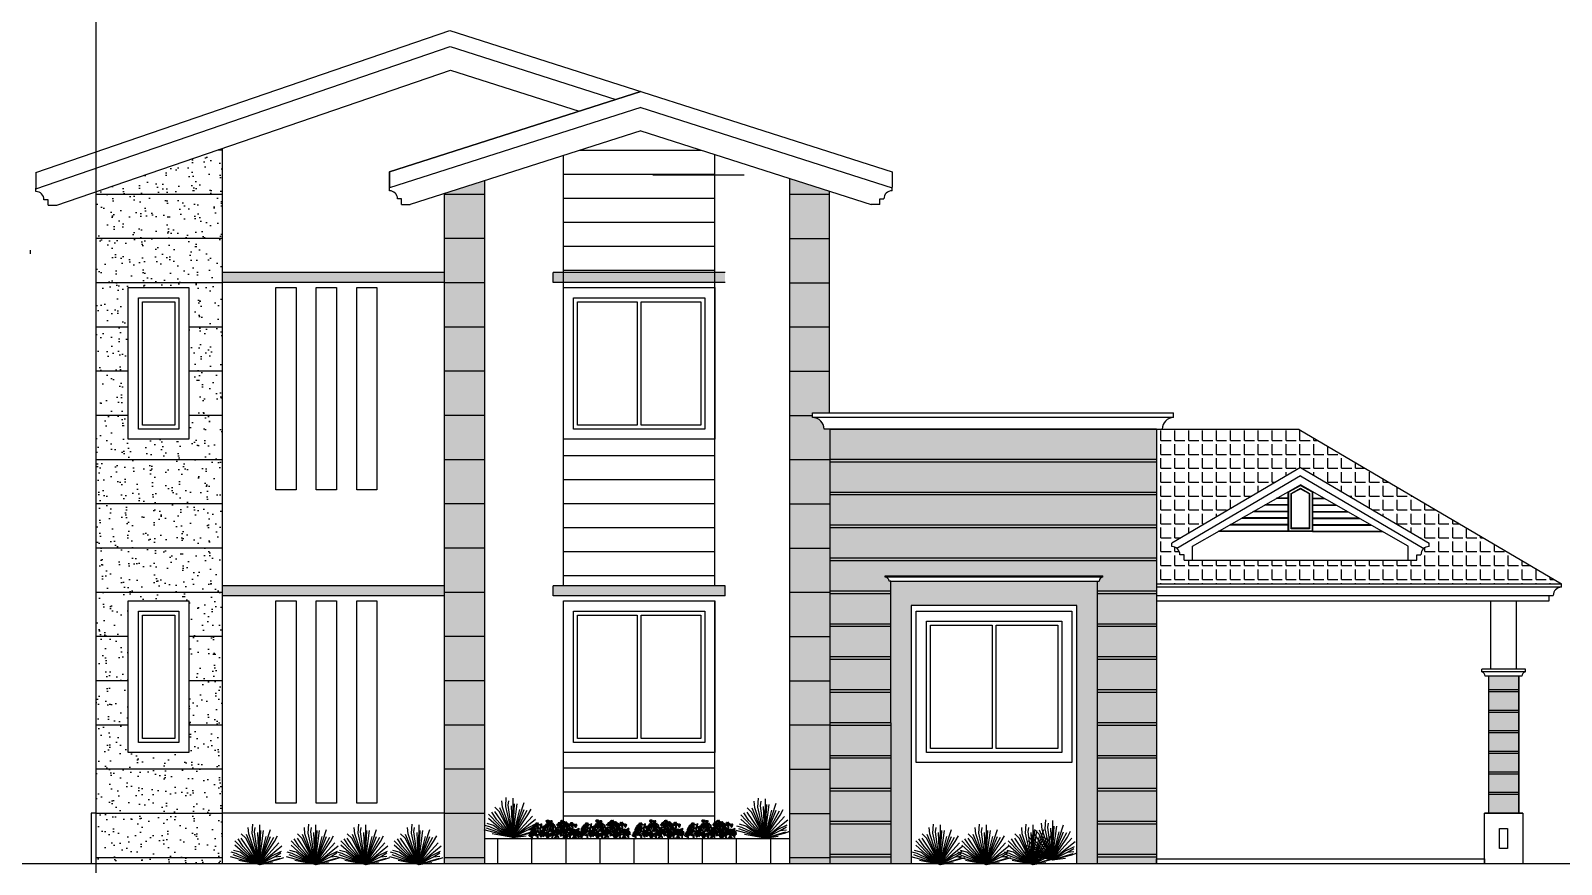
# Model space of a CAD drawing. Header units: inches. Extents: x 335 to 626, y -51 to 17.
# Drawn here: x 335.11 to 350.26, y -51.48 to -43.23 of the extents above; entities that cross this region are included whole.
import ezdxf

# ---------------------------------------------------------------- set-up
doc = ezdxf.new("R2010")
doc.units = ezdxf.units.IN
doc.header["$MEASUREMENT"] = 0
for name, color, linetype in [('0310012', 103, 'Continuous'), ('0310A012', 212, 'Continuous'), ('ARBUSTO', 60, 'Continuous'), ('TUMBADO', 144, 'Continuous'), ('VEGETACION', 96, 'Continuous')]:
    doc.layers.add(name, color=color, linetype=linetype)
doc.styles.add('ROMANS', font='romans', dxfattribs={"height": 0.3})
pattern_1 = [(180, (26.19682, -56.22178), (-4e-17, -0.2375), [])]
pattern_2 = [(180, (26.1968, -56.2218), (-8e-17, -0.4375), [])]

# ---------------------------------------------------------------- blocks, each defined once
blk = doc.blocks.new('HOJ-VER')
at = {"layer": '0310012'}
for centre, radius, start, end in [((0.046, -0.01), 0.0469, 46.6569, 167.2364), ((0.018, 0.034), 0.0384, 241.2418, 316.8513), ((0.075, -0.01), 0.0336, 85.6557, 149.2555)]:
    blk.add_arc(centre, radius, start, end, dxfattribs=at)
blk = doc.blocks.new('HOJ-VER2')
at = {"layer": '0310012'}
for rotation in [135, 270]:
    blk.add_blockref('HOJ-VER', (0, 0), dxfattribs=dict(at, rotation=rotation))
blk.add_blockref('HOJ-VER', (0, 0), dxfattribs=at)
blk = doc.blocks.new('FLOR-VER')
at = {"layer": '0310A012'}
for centre, start, end in [((-0.031, 0.017), 193.1698, 85.715), ((-0.034, 0.004), 258.3735, 138.0194), ((-0.024, -0.005), 308.2935, 198.8577), ((-0.019, 0.022), 142.1892, 15.2717), ((-0.012, -0.003), 16.8873, 256.5541), ((-0.008, 0.012), 79.6303, 312.3855), ((0.007, 0.019), 193.1698, 85.715), ((0.003, 0.007), 258.3735, 138.0194), ((0.014, -0.003), 308.2935, 198.8577), ((0.019, 0.025), 142.1892, 15.2717), ((0.026, 0), 16.8873, 256.5541), ((0.03, 0.015), 79.6303, 312.3855), ((-0.007, -0.016), 193.1698, 85.715), ((-0.011, -0.029), 258.3735, 138.0194), ((0, -0.038), 308.2935, 198.8577), ((0.005, -0.011), 142.1892, 15.2717), ((0.012, -0.036), 16.8873, 256.5541), ((0.016, -0.021), 79.6303, 312.3855)]:
    blk.add_arc(centre, 0.0142, start, end, dxfattribs=at)
blk = doc.blocks.new('0310012')
at = {"layer": '0310012'}
for p, rotation in [((-0.603, -0.07), 291.6942577268304), ((-0.531, -0.094), 291.6942577268304), ((-0.45, -0.053), 291.6942577268304), ((-0.357, 0.057), 291.6942577268304), ((-0.355, -0.073), 92.95550966963485), ((-0.247, -0.017), 291.6942577268304), ((-0.121, -0.022), 291.6942577268304), ((-0.153, 0.114), 92.95550966963485), ((-0.064, 0.002), 291.6942577268304), ((0.035, 0.004), 92.95550966963485), ((0.173, 0.029), 291.6942577268304), ((0.33, 0.029), 291.6942577268304), ((0.33, -0.068), 291.6942577268304), ((0.417, 0.014), 322.2294015134808), ((0.629, -0.045), 291.6942577268304), ((-0.145, -0.157), 92.95550966963485), ((0.063, -0.174), 291.6942577268304), ((0.523, -0.183), 291.6942577268304)]:
    blk.add_blockref('HOJ-VER2', p, dxfattribs=dict(at, rotation=rotation))
for p in [(-0.531, 0.012), (-0.467, 0.08), (-0.204, 0.06), (-0.066, 0.075), (0.118, 0.093), (0.199, 0.16), (0.222, -0.051), (0.235, 0.067), (0.284, 0.122), (0.447, 0.109), (0.566, -0.024), (-0.618, -0.2), (-0.467, -0.174), (-0.321, -0.132), (-0.221, -0.168), (-0.077, -0.179), (0, -0.118), (0.067, -0.071), (0.14, -0.109), (0.239, -0.157), (0.387, -0.162), (0.475, -0.086), (0.611, -0.151)]:
    blk.add_blockref('HOJ-VER2', p, dxfattribs=at)
at = {"layer": '0310A012'}
for p in [(-0.567, -0.017), (-0.532, 0.053), (-0.468, 0.121), (-0.279, 0.036), (-0.205, 0.102), (-0.196, 0.201), (-0.105, 0.188), (-0.068, 0.117), (0.066, -0.029), (0.122, 0.138), (0.197, 0.202), (0.282, 0.164), (0.358, 0.105), (0.446, 0.151), (0.547, 0.108), (-0.619, -0.159), (-0.361, -0.168), (-0.322, -0.091), (-0.222, -0.127), (-0.002, -0.076), (0.138, -0.067), (0.281, -0.061), (0.315, -0.185), (0.406, -0.108), (0.473, -0.044), (0.542, -0.094), (0.61, -0.109)]:
    blk.add_blockref('FLOR-VER', p, dxfattribs=at)
at = {"layer": '0310012', "style": 'ROMANS', "flags": 1}
for p in [(0.073, 0.342), (0.073, 0.322), (0.073, 0.302), (0.073, 0.282)]:
    blk.add_attdef('DATOS', p, '', height=0.01, dxfattribs=at)
blk = doc.blocks.new('A$C4EF749DA')
at = {"layer": '0310A012'}
blk.add_blockref('0310012', (0.689, 0.278), dxfattribs=at)
blk = doc.blocks.new('A$C2EAB5E65')
at = {"layer": 'VEGETACION', "linetype": 'Continuous', "xscale": 2.5, "yscale": 2.5, "zscale": 2.5, "rotation": 19.72265146787723}
blk.add_blockref('A$C4EF749DA', (0.1, -0.08), dxfattribs=at)
blk = doc.blocks.new('Plantita')
for p, q in [((0.116, 0.5057), (0.095, 0.5267)), ((0.179, 0.3827), (0.095, 0.5057)), ((0.179, 0.3827), (0.116, 0.5057)), ((0.179, 0.3827), (0.119, 0.5237)), ((0.131, 0.5267), (0.128, 0.5567)), ((0.179, 0.3827), (0.131, 0.5267)), ((0.146, 0.5297), (0.149, 0.5717)), ((0.179, 0.3827), (0.146, 0.5297)), ((0.158, 0.5357), (0.161, 0.5567)), ((0.179, 0.3827), (0.158, 0.5357)), ((0.179, 0.3827), (0.173, 0.5327)), ((0.179, 0.3827), (0.182, 0.5687)), ((0.179, 0.3827), (0.233, 0.5477)), ((0.179, 0.3827), (0.188, 0.5417)), ((0.179, 0.3827), (0.2, 0.5417)), ((0.179, 0.3827), (0.212, 0.5147)), ((0.179, 0.3827), (0.233, 0.5147)), ((0.179, 0.3857), (0.248, 0.5117)), ((0.251, 0.4907), (0.266, 0.5177)), ((0.071, 0.4337), (0.047, 0.4397)), ((0.089, 0.4397), (0.059, 0.4487)), ((0.113, 0.4427), (0.065, 0.4937)), ((0.113, 0.4307), (0.065, 0.4727)), ((0.179, 0.3827), (0.071, 0.4337)), ((0.104, 0.4667), (0.08, 0.5027)), ((0.113, 0.4217), (0.089, 0.4397)), ((0.179, 0.3827), (0.104, 0.4667)), ((0.179, 0.3827), (0.113, 0.4427)), ((0.179, 0.3827), (0.251, 0.4907)), ((0.179, 0.3827), (0.272, 0.4847)), ((0.179, 0.3827), (0.287, 0.4697)), ((0.236, 0.4217), (0.284, 0.4457)), ((0.251, 0.4187), (0.281, 0.4367)), ((0.179, 0.3827), (0.044, 0.4187)), ((0.179, 0.3827), (0.056, 0.4277)), ((0.179, 0.3827), (0.083, 0.4007)), ((0.179, 0.3827), (0.113, 0.4307)), ((0.179, 0.3827), (0.113, 0.4217)), ((0.179, 0.3827), (0.251, 0.4187)), ((0.179, 0.3827), (0.278, 0.4127)), ((0.179, 0.3827), (0.272, 0.4067)), ((0.179, 0.3827), (0.242, 0.3917)), ((0.179, 0.3827), (0.2, 0.3887)), ((0.182, 0.3827), (0.236, 0.4217)), ((0.251, 0.4187), (0.281, 0.4217)), ((0.272, 0.4067), (0.296, 0.4157))]:
    blk.add_line(p, q)

msp = doc.modelspace()

# ---------------------------------------------------------------- hatches: boundary and pattern name
h = msp.add_hatch()
h.set_pattern_fill('ANSI31', scale=1.9, angle=135)
h.paths.add_polyline_path([(341.88259, -44.4544), (341.14818, -44.22007), (340.38259, -44.46435), (340.38259, -45.77165), (341.88259, -45.77165)])
at = {"transparency": 33554687}
h = msp.add_hatch(dxfattribs=at)
h.set_pattern_fill('AR-SAND', color=8, scale=0.1, angle=135)
h.set_pattern_definition([(172.5, (26.19682, -56.22178), (-0.13179271, -0.14070132), [0, -0.152, 0, -0.17, 0, -0.1625]), (142.5, (26.19682, -56.22178), (-0.32469797, -0.07441375), [0, -0.082, 0, -0.137, 0, -0.0525]), (102.5, (26.28379, -56.30875), (-0.22060324, 0.21980293), [0, -0.05, 0, -0.18, 0, -0.235]), (92.5, (26.2838, -56.30875), (-0.27462629, 0.15050422), [0, -0.025, 0, -0.118, 0, -0.135])])
h.paths.add_polyline_path([(335.76024, -51.47165), (337.00635, -51.47165), (337.00635, -44.39486), (336.37326, -44.61199), (335.76024, -44.82223)])
h.paths.add_polyline_path([(336.67635, -48.87165), (336.67635, -50.37165), (336.07635, -50.37165), (336.07635, -48.87165)], flags=16)
h.paths.add_polyline_path([(336.57635, -48.97165), (336.57635, -50.27165), (336.17635, -50.27165), (336.17635, -48.97165)], flags=0)
h.paths.add_polyline_path([(336.53635, -49.01165), (336.53635, -50.23165), (336.21635, -50.23165), (336.21635, -49.01165)], flags=0)
h.paths.add_polyline_path([(336.07635, -47.27165), (336.07635, -45.77165), (336.67635, -45.77165), (336.67635, -47.27165)], flags=16)
h.paths.add_polyline_path([(336.17635, -47.17165), (336.17635, -45.87165), (336.57635, -45.87165), (336.57635, -47.17165)], flags=0)
h.paths.add_polyline_path([(336.21635, -47.13165), (336.21635, -45.91165), (336.53635, -45.91165), (336.53635, -47.13165)], flags=0)
at = {"true_color": 0x715b86}
h = msp.add_hatch(dxfattribs=at)
h.set_pattern_fill('ANSI31', color=195, scale=3.5, angle=135)
h.set_pattern_definition(pattern_2)
h.paths.add_polyline_path([(337.00635, -44.39486), (336.38726, -44.60719), (335.76024, -44.82223), (335.76024, -51.47165), (337.00635, -51.47165)])
h.paths.add_polyline_path([(336.67635, -48.87165), (336.67635, -50.37165), (336.07635, -50.37165), (336.07635, -48.87165)], flags=16)
h.paths.add_polyline_path([(336.57635, -48.97165), (336.57635, -50.27165), (336.17635, -50.27165), (336.17635, -48.97165)], flags=0)
h.paths.add_polyline_path([(336.07635, -47.27165), (336.07635, -45.77165), (336.67635, -45.77165), (336.67635, -47.27165)], flags=16)
h.paths.add_polyline_path([(336.53635, -49.01165), (336.53635, -50.23165), (336.21635, -50.23165), (336.21635, -49.01165)], flags=0)
h.paths.add_polyline_path([(336.57635, -47.17165), (336.17635, -47.17165), (336.17635, -45.87165), (336.57635, -45.87165)], flags=0)
h.paths.add_polyline_path([(336.53635, -47.13165), (336.21635, -47.13165), (336.21635, -45.91165), (336.53635, -45.91165)], flags=0)
h = msp.add_hatch()
h.set_pattern_fill('ANSI31', scale=3.5, angle=135)
h.set_pattern_definition([(180, (64.05844, 439.02614), (-8e-17, -0.4375), [])])
edge = h.paths.add_edge_path()
edge.add_line((343.01744, -44.81651), (342.61994, -44.68968))
edge.add_line((342.61994, -44.68968), (342.61994, -51.47165))
edge.add_line((342.61994, -51.47165), (343.01744, -51.47165))
edge.add_line((343.01744, -51.47165), (343.01744, -47.17165))
edge.add_line((343.01744, -47.17165), (342.9628, -47.17165))
edge.add_arc((342.84948, -47.17165), 0.11332, 360, 450)
edge.add_line((342.84948, -47.05833), (342.84948, -47.01012))
edge.add_line((342.84948, -47.01012), (343.01744, -47.01012))
edge.add_line((343.01744, -47.01012), (343.01744, -44.81651))
at = {"transparency": 33554531}
h = msp.add_hatch(color=8, dxfattribs=at)
h.dxf.hatch_style = 1
edge = h.paths.add_edge_path()
edge.add_line((343.01744, -44.81651), (342.61994, -44.68968))
edge.add_line((342.61994, -44.68968), (342.61994, -51.47165))
edge.add_line((342.61994, -51.47165), (343.01994, -51.47165))
edge.add_line((343.01994, -51.47165), (343.01994, -47.17165))
edge.add_line((343.01994, -47.17165), (342.9628, -47.17165))
edge.add_arc((342.84948, -47.17165), 0.11332, 0, 90)
edge.add_line((342.84948, -47.05833), (342.84948, -47.01012))
edge.add_line((342.84948, -47.01012), (343.01744, -47.01012))
edge.add_line((343.01744, -47.01012), (343.01744, -44.81651))
h = msp.add_hatch(color=8, dxfattribs=at)
h.dxf.hatch_style = 1
h.paths.add_polyline_path([(339.60267, -44.71321), (339.20517, -44.84004), (339.20517, -51.47165), (339.60267, -51.47165), (339.60267, -45.57562), (339.60267, -45.38732)])
h = msp.add_hatch()
h.set_pattern_fill('ANSI31', scale=3.5, angle=135)
h.set_pattern_definition(pattern_2)
h.paths.add_polyline_path([(339.60267, -44.71321), (339.20517, -44.84004), (339.20517, -51.47165), (339.60267, -51.47165)])
at = {"linetype": 'Continuous', "true_color": 0x715b86}
h = msp.add_hatch(color=195, dxfattribs=at)
h.dxf.hatch_style = 1
h.paths.add_polyline_path([(337.00635, -45.62165), (337.00635, -45.72165), (339.20517, -45.72165), (339.20517, -45.62165)])
h = msp.add_hatch(color=195, dxfattribs=at)
h.dxf.hatch_style = 1
h.paths.add_polyline_path([(340.28259, -45.62165), (340.28259, -45.72165), (341.98259, -45.72165), (341.98259, -45.62165)])
at = {"true_color": 0xffffff, "transparency": 33554628}
h = msp.add_hatch(color=7, dxfattribs=at)
h.dxf.hatch_style = 1
h.paths.add_polyline_path([(345.72175, -48.62182), (345.72175, -48.63789, 0.41421356), (345.68397, -48.67567), (345.66497, -48.67567), (345.6652, -51.47165), (346.25091, -51.47165), (346.25091, -47.17165), (343.01994, -47.17165), (343.01994, -51.47165), (343.6252, -51.47165), (343.62497, -48.67567), (343.60593, -48.67567, 0.41421356), (343.56815, -48.63789), (343.56815, -48.62182)])
at = {"true_color": 0xcd2027}
h = msp.add_hatch(dxfattribs=at)
h.set_pattern_fill('ANGLE', color=242, scale=0.5)
h.set_pattern_definition([(0, (26.19682, -56.22178), (0, 0.1375), [0.1, -0.0375]), (90, (26.19682, -56.22178), (-0.1375, 8e-18), [0.1, -0.0375])])
h.paths.add_polyline_path([(350.25945, -48.70246), (347.66396, -47.17641), (346.25091, -47.17641), (346.25091, -48.70246)])
h.paths.add_polyline_path([(348.9496, -48.334, 0.41421356), (348.86888, -48.41471), (348.82819, -48.41471), (348.82819, -48.46886), (346.5249, -48.46886), (346.5249, -48.41471), (346.4842, -48.41471, 0.41421356), (346.40349, -48.334), (346.40349, -48.29967), (347.67654, -47.55116), (348.9496, -48.29967)], flags=16)
h.paths.add_polyline_path([(348.49187, -48.18586), (347.79622, -48.18586), (347.55687, -48.18586), (346.86122, -48.18586), (347.67654, -47.72323), (347.79622, -47.79113)], flags=0)
h.paths.add_polyline_path([(347.9089, -47.85507), (347.79622, -47.85507), (347.79622, -47.85736), (347.80094, -47.85736)], flags=0)
h.paths.add_polyline_path([(347.79151, -48.18115), (347.56157, -48.18115), (347.56157, -47.79387), (347.67654, -47.72864), (347.79151, -47.79387)], flags=0)
h.paths.add_polyline_path([(347.76799, -48.15763), (347.5851, -48.15763), (347.5851, -47.80757), (347.67654, -47.75568), (347.76799, -47.80757)], flags=0)
h.paths.add_polyline_path([(347.76328, -48.15293), (347.5898, -48.15293), (347.5898, -47.81031), (347.67654, -47.76109), (347.76328, -47.81031)], flags=0)
h.paths.add_polyline_path([(347.55687, -47.85736), (347.55214, -47.85736), (347.44418, -47.85507), (347.55687, -47.85507)], flags=0)
h = msp.add_hatch()
h.set_pattern_fill('ANSI31', scale=1.9, angle=135)
h.set_pattern_definition(pattern_1)
h.paths.add_polyline_path([(341.88259, -47.27165), (340.38259, -47.27165), (340.38259, -48.72165), (341.88259, -48.72165)])
at = {"linetype": 'Continuous', "true_color": 0x715b86}
h = msp.add_hatch(color=195, dxfattribs=at)
h.dxf.hatch_style = 1
h.paths.add_polyline_path([(337.00635, -48.72165), (337.00635, -48.82165), (339.20517, -48.82165), (339.20517, -48.72165)])
h = msp.add_hatch(color=195, dxfattribs=at)
h.dxf.hatch_style = 1
h.paths.add_polyline_path([(340.28259, -48.72165), (340.28259, -48.82165), (341.98259, -48.82165), (341.98259, -48.72165)])
at = {"true_color": 0x162146}
h = msp.add_hatch(color=179, dxfattribs=at)
h.dxf.hatch_style = 1
h.paths.add_polyline_path([(345.66497, -48.67567), (345.6652, -51.47165), (345.46529, -51.47165), (345.46495, -48.91754), (343.82495, -48.91754), (343.82529, -51.47165), (343.6252, -51.47165), (343.62497, -48.67567)])
at = {"true_color": 0x474747, "transparency": 33554518}
h = msp.add_hatch(color=49, dxfattribs=at)
h.dxf.hatch_style = 1
h.paths.add_polyline_path([(349.83702, -49.61674), (349.83702, -49.75064), (349.53702, -49.75064), (349.53702, -49.61674)])
at = {"true_color": 0x0a0a0a, "transparency": 33554554}
h = msp.add_hatch(color=28, dxfattribs=at)
h.paths.add_polyline_path([(349.53702, -50.15764), (349.83702, -50.15764), (349.83702, -50.17764), (349.53702, -50.17764)])
h.paths.add_polyline_path([(349.53702, -49.95414), (349.83702, -49.95414), (349.83702, -49.97414), (349.53702, -49.97414)])
h.paths.add_polyline_path([(349.53702, -49.75064), (349.83702, -49.75064), (349.83702, -49.77064), (349.53702, -49.77064)])
at = {"true_color": 0x474747, "transparency": 33554518}
h = msp.add_hatch(color=49, dxfattribs=at)
h.dxf.hatch_style = 1
h.paths.add_polyline_path([(349.53702, -49.77064), (349.83702, -49.77064), (349.83702, -49.95414), (349.53702, -49.95414)])
h = msp.add_hatch(color=49, dxfattribs=at)
h.dxf.hatch_style = 1
h.paths.add_polyline_path([(349.53702, -49.97414), (349.83702, -49.97414), (349.83702, -50.15764), (349.53702, -50.15764)])
h.paths.add_polyline_path([(349.53702, -50.17764), (349.83702, -50.17764), (349.83702, -50.36115), (349.53702, -50.36115)])
h.paths.add_polyline_path([(349.53702, -50.38115), (349.83702, -50.38115), (349.83702, -50.56465), (349.53702, -50.56465)])
h.paths.add_polyline_path([(349.53702, -50.58465), (349.83702, -50.58465), (349.83702, -50.76815), (349.53702, -50.76815)])
h.paths.add_polyline_path([(349.53702, -50.78815), (349.83702, -50.78815), (349.83702, -50.97165), (349.53702, -50.97165)])
h = msp.add_hatch()
h.set_pattern_fill('ANSI31', scale=1.9, angle=135)
h.set_pattern_definition(pattern_1)
h.paths.add_polyline_path([(340.38259, -51.22165), (341.88259, -51.22165), (341.88259, -50.37165), (340.38259, -50.37165)])
at = {"true_color": 0x0a0a0a, "transparency": 33554554}
h = msp.add_hatch(color=28, dxfattribs=at)
h.paths.add_polyline_path([(349.53702, -50.36115), (349.83702, -50.36115), (349.83702, -50.38115), (349.53702, -50.38115)])
h.paths.add_polyline_path([(349.53702, -50.56465), (349.83702, -50.56465), (349.83702, -50.58465), (349.53702, -50.58465)])
h.paths.add_polyline_path([(349.53702, -50.76815), (349.83702, -50.76815), (349.83702, -50.78815), (349.53702, -50.78815)])
at = {"true_color": 0xed1f24}
h = msp.add_hatch(dxfattribs=at)
h.set_pattern_fill('ANSI31', color=240, scale=2.7, angle=45)
h.set_pattern_definition([(90, (26.1968, -56.22178), (-0.3375, 6e-17), [])])
h.paths.add_polyline_path([(342.61994, -51.22165), (342.05398, -51.22165, -0.04991652), (342.05295, -51.225, 0.0733476), (342.05142, -51.22165), (341.61888, -51.22165, -0.10868231), (341.61487, -51.22805, 0.13076932), (341.61381, -51.22165), (341.53638, -51.22165, -0.04991652), (341.53535, -51.225, 0.0733476), (341.53382, -51.22165), (341.10128, -51.22165, -0.10868231), (341.09726, -51.22805, 0.13076932), (341.09621, -51.22165), (341.00405, -51.22165, -0.04991652), (341.00302, -51.225, 0.0733476), (341.00149, -51.22165), (340.56895, -51.22165, -0.10868231), (340.56493, -51.22805, 0.13076932), (340.56388, -51.22165), (340.51138, -51.22165, -0.06568853), (340.51017, -51.22609, 0.10027767), (340.50784, -51.22165), (340.47653, -51.22165, -0.06762281), (340.47179, -51.22165), (340.27755, -51.22165, -0.06192918), (340.27492, -51.2251, 0.06868472), (340.27478, -51.22165), (340.07645, -51.22165, -0.1251873), (340.07208, -51.22914, 0.15554036), (340.07046, -51.22165), (339.60267, -51.22165), (339.60267, -51.47165), (342.61994, -51.47165)])

# ---------------------------------------------------------------- linework, layer by layer
at = {"color": 195, "true_color": 0x715b86}
for p, q in [((335.16194, -44.63454), (339.25913, -43.22935)), ((339.25913, -43.22935), (343.63553, -44.62577)), ((335.16194, -44.79312), (339.26083, -43.38734)), ((339.26083, -43.38734), (340.90146, -43.91083)), ((335.36811, -44.95672), (339.26657, -43.61968)), ((339.26657, -43.61968), (340.54024, -44.02609)), ((341.14818, -43.8321), (338.66083, -44.62577)), ((341.14818, -43.98956), (343.63553, -44.78322)), ((341.14818, -44.22007), (338.867, -44.94795)), ((341.14818, -44.22007), (343.42937, -44.94795)), ((337.00635, -44.39486), (337.00635, -51.47165)), ((335.16194, -44.63454), (335.16194, -44.78753)), ((338.66083, -44.62577), (338.66083, -44.77876)), ((343.63553, -44.62577), (343.63553, -44.77876)), ((335.16194, -44.82186), (335.16194, -44.78753)), ((335.16194, -44.82186), (335.16194, -44.78753)), ((335.76024, -51.47165), (335.76024, -44.82223)), ((338.66083, -44.81309), (338.66083, -44.77876)), ((338.66083, -44.81309), (338.66083, -44.77876)), ((339.20517, -51.47165), (339.20517, -44.84004)), ((343.01744, -45.7431), (343.01744, -44.81651)), ((343.63553, -44.81309), (343.63553, -44.77876)), ((343.63553, -44.81309), (343.63553, -44.77876)), ((335.28335, -44.90258), (335.24265, -44.90258)), ((335.28335, -44.90258), (335.24265, -44.90258)), ((335.28335, -44.95672), (335.28335, -44.90258)), ((335.28335, -44.95672), (335.28335, -44.90258)), ((335.28335, -44.95672), (335.36811, -44.95672)), ((338.78224, -44.8938), (338.74154, -44.8938)), ((338.78224, -44.8938), (338.74154, -44.8938)), ((338.78224, -44.94795), (338.78224, -44.8938)), ((338.78224, -44.94795), (338.78224, -44.8938)), ((338.78224, -44.94795), (338.867, -44.94795)), ((343.51412, -44.94795), (343.42937, -44.94795)), ((343.51412, -44.94795), (343.51412, -44.8938)), ((343.51412, -44.8938), (343.55482, -44.8938)), ((343.51412, -44.94795), (343.51412, -44.8938)), ((343.51412, -44.8938), (343.55482, -44.8938)), ((343.01744, -47.01012), (343.01744, -45.13698)), ((343.01744, -45.7431), (343.01744, -45.13698)), ((335.11024, -45.43679), (335.11024, -45.40246)), ((335.11024, -45.43679), (335.11024, -45.40246)), ((343.01994, -47.17165), (343.01994, -51.47165)), ((347.66396, -47.17641), (346.25091, -47.17641)), ((347.66396, -47.17641), (350.25945, -48.70246)), ((347.67654, -47.55116), (346.40349, -48.29967)), ((347.67654, -47.55116), (348.9496, -48.29967)), ((347.67654, -47.63236), (346.45357, -48.35142)), ((347.67654, -47.63236), (348.89951, -48.35142)), ((346.60965, -48.3286), (347.67654, -47.72323)), ((348.74343, -48.3286), (347.67654, -47.72323)), ((346.40349, -48.334), (346.40349, -48.29967)), ((346.40349, -48.334), (346.40349, -48.29967)), ((348.9496, -48.334), (348.9496, -48.29967)), ((348.9496, -48.334), (348.9496, -48.29967)), ((346.5249, -48.41471), (346.4842, -48.41471)), ((346.5249, -48.41471), (346.4842, -48.41471)), ((346.5249, -48.46886), (346.5249, -48.41471)), ((346.5249, -48.46886), (346.5249, -48.41471)), ((346.5249, -48.46886), (348.82819, -48.46886)), ((346.60965, -48.46886), (346.60965, -48.3286)), ((348.74343, -48.46886), (348.74343, -48.3286)), ((348.82819, -48.46886), (348.82819, -48.41471)), ((348.82819, -48.41471), (348.86888, -48.41471)), ((348.82819, -48.46886), (348.82819, -48.41471)), ((348.82819, -48.41471), (348.86888, -48.41471)), ((346.25091, -48.70246), (350.25945, -48.70246)), ((350.25945, -48.73679), (346.25091, -48.73679)), ((350.25945, -48.73679), (350.25945, -48.70246)), ((350.25945, -48.73679), (350.25945, -48.70246)), ((346.25091, -48.8175), (350.17874, -48.8175)), ((346.25091, -48.87165), (350.13804, -48.87165)), ((350.13804, -48.87165), (350.13804, -48.8175)), ((350.13804, -48.8175), (350.17874, -48.8175)), ((350.13804, -48.87165), (350.13804, -48.8175)), ((350.13804, -48.8175), (350.17874, -48.8175)), ((349.87702, -50.97165), (349.87702, -51.47165))]:
    msp.add_line(p, q, dxfattribs=at)
at = {"color": 195, "linetype": 'Continuous', "true_color": 0x715b86}
for p, q in [((340.38259, -48.72165), (340.38259, -44.46435)), ((341.88259, -48.72165), (341.88259, -44.4544)), ((342.61994, -44.68968), (342.61994, -51.47165)), ((339.60267, -44.71321), (339.60267, -51.47165)), ((342.61994, -45.57165), (342.61994, -51.47165)), ((339.20517, -45.62165), (337.00635, -45.62165)), ((339.20517, -45.72165), (337.00635, -45.72165)), ((341.98259, -45.62165), (340.28259, -45.62165)), ((340.28259, -45.72165), (340.28259, -45.62165)), ((341.98259, -45.72165), (340.28259, -45.72165)), ((342.84948, -47.05833), (342.84948, -47.01012)), ((342.84948, -47.05833), (342.84948, -47.01012)), ((342.84948, -47.01012), (346.42137, -47.01012)), ((346.42137, -47.05833), (342.84948, -47.05833)), ((346.42137, -47.05833), (346.42137, -47.01012)), ((346.42137, -47.05833), (346.42137, -47.01012)), ((343.01994, -47.17165), (342.9628, -47.17165)), ((343.01994, -47.17165), (342.9628, -47.17165)), ((343.01994, -47.17165), (343.01994, -51.47165)), ((343.01994, -47.17165), (346.26996, -47.17165)), ((343.01994, -47.17165), (346.26996, -47.17165)), ((346.25091, -47.17165), (346.25091, -51.47165)), ((346.25091, -47.17165), (346.30805, -47.17165)), ((346.25091, -47.17165), (346.30805, -47.17165)), ((343.56815, -48.63789), (343.56815, -48.62182)), ((343.56815, -48.63789), (343.56815, -48.62182)), ((343.56815, -48.62182), (345.72175, -48.62182)), ((345.72175, -48.63789), (345.72175, -48.62182)), ((345.72175, -48.63789), (345.72175, -48.62182)), ((339.20517, -48.72165), (337.00635, -48.72165)), ((341.98259, -48.72165), (340.28259, -48.72165)), ((340.28259, -48.82165), (340.28259, -48.72165)), ((341.98259, -48.82165), (341.98259, -48.72165)), ((345.72175, -48.63789), (343.56815, -48.63789)), ((343.62497, -48.67567), (343.60593, -48.67567)), ((343.62497, -48.67567), (343.60593, -48.67567)), ((343.62497, -48.67567), (345.68397, -48.67567)), ((343.62497, -48.67567), (345.68397, -48.67567)), ((345.66493, -48.67567), (345.68397, -48.67567)), ((345.66493, -48.67567), (345.68397, -48.67567)), ((339.20517, -48.82165), (337.00635, -48.82165)), ((341.98259, -48.82165), (340.28259, -48.82165)), ((340.38259, -51.22165), (340.38259, -48.87165)), ((341.88259, -51.22165), (341.88259, -48.87165)), ((349.90289, -49.54714), (349.47115, -49.54714)), ((349.47115, -49.57461), (349.47115, -49.54714)), ((349.90289, -49.57461), (349.47115, -49.57461)), ((349.86958, -49.61674), (349.50446, -49.61674)), ((349.83702, -49.54714), (349.53702, -49.54714)), ((349.83702, -49.61674), (349.83702, -50.97165)), ((349.90289, -49.57461), (349.90289, -49.54714)), ((335.76024, -50.97019), (335.71024, -50.97019)), ((335.71024, -50.97019), (335.71024, -51.47019)), ((339.20517, -50.97165), (337.00635, -50.97165))]:
    msp.add_line(p, q, dxfattribs=at)
at = {"color": 156}
for p, q in [((341.26688, -44.65688), (342.17123, -44.65688)), ((347.55687, -47.85916), (347.43699, -47.85916)), ((347.55687, -47.85507), (347.44418, -47.85507)), ((347.55687, -47.85736), (347.55214, -47.85736)), ((347.79622, -47.85507), (347.9089, -47.85507)), ((347.79622, -47.85736), (347.80094, -47.85736)), ((347.79622, -47.85916), (347.9161, -47.85916)), ((347.55687, -47.98984), (347.20668, -47.98984)), ((347.55687, -47.98575), (347.21388, -47.98575)), ((347.55687, -47.9245), (347.32183, -47.9245)), ((347.55687, -47.92041), (347.32903, -47.92041)), ((347.79622, -47.92041), (348.02405, -47.92041)), ((347.79622, -47.9245), (348.03125, -47.9245)), ((347.79622, -47.98575), (348.13921, -47.98575)), ((347.79622, -47.98984), (348.1464, -47.98984)), ((347.55687, -48.12052), (346.97637, -48.12052)), ((347.55687, -48.11643), (346.98357, -48.11643)), ((347.55687, -48.05518), (347.09153, -48.05518)), ((347.55687, -48.05109), (347.09872, -48.05109)), ((347.79622, -48.05109), (348.25436, -48.05109)), ((347.79622, -48.05518), (348.26156, -48.05518)), ((347.79622, -48.11643), (348.36951, -48.11643)), ((347.79622, -48.12052), (348.37671, -48.12052)), ((347.55687, -48.18586), (346.86122, -48.18586)), ((347.55687, -48.18177), (346.86842, -48.18177)), ((347.79622, -48.18177), (348.48467, -48.18177)), ((347.79622, -48.18586), (348.49187, -48.18586))]:
    msp.add_line(p, q, dxfattribs=at)
msp.add_line((346.25091, -47.17165), (343.01994, -47.17165))
at = {"color": 8}
for p, q in [((346.25091, -47.47165), (343.01994, -47.47165)), ((346.25091, -47.49735), (343.01994, -47.49735)), ((346.25091, -47.79735), (343.01994, -47.79735)), ((346.25091, -47.82305), (343.01994, -47.82305)), ((346.25091, -48.12305), (343.01994, -48.12305)), ((346.25091, -48.14875), (343.01994, -48.14875)), ((346.25091, -48.44875), (343.01994, -48.44875)), ((346.25091, -48.47446), (343.01994, -48.47446)), ((343.62498, -48.77446), (343.01994, -48.77446)), ((346.25091, -48.77446), (345.66498, -48.77446)), ((343.62498, -48.80016), (343.01994, -48.80016)), ((346.25091, -48.80016), (345.66498, -48.80016)), ((343.62501, -49.10016), (343.01994, -49.10016)), ((343.62501, -49.12586), (343.01994, -49.12586)), ((346.25091, -49.10016), (345.66501, -49.10016)), ((346.25091, -49.12586), (345.66501, -49.12586)), ((343.62503, -49.42586), (343.01994, -49.42586)), ((343.62504, -49.45156), (343.01994, -49.45156)), ((346.25091, -49.42586), (345.66503, -49.42586)), ((346.25091, -49.45156), (345.66504, -49.45156)), ((343.62506, -49.75156), (343.01994, -49.75156)), ((343.62506, -49.77726), (343.01994, -49.77726)), ((346.25091, -49.75156), (345.66506, -49.75156)), ((346.25091, -49.77726), (345.66506, -49.77726)), ((343.62509, -50.07726), (343.01994, -50.07726)), ((343.62509, -50.10297), (343.01994, -50.10297)), ((346.25091, -50.07726), (345.66509, -50.07726)), ((346.25091, -50.10297), (345.66509, -50.10297)), ((343.62511, -50.40297), (343.01994, -50.40297)), ((343.62512, -50.42867), (343.01994, -50.42867)), ((346.25091, -50.40297), (345.66511, -50.40297)), ((346.25091, -50.42867), (345.66512, -50.42867)), ((343.62514, -50.72867), (343.01994, -50.72867)), ((346.25091, -50.72867), (345.66514, -50.72867)), ((343.62514, -50.75437), (343.01994, -50.75437)), ((346.25091, -50.75437), (345.66514, -50.75437)), ((343.62517, -51.05437), (343.01994, -51.05437)), ((343.62517, -51.08007), (343.01994, -51.08007)), ((346.25091, -51.05437), (345.66517, -51.05437)), ((346.25091, -51.08007), (345.66517, -51.08007)), ((343.62519, -51.38007), (343.01994, -51.38007)), ((343.6252, -51.40577), (343.01994, -51.40577)), ((346.25091, -51.38007), (345.66519, -51.38007)), ((346.25091, -51.40577), (345.6652, -51.40577))]:
    msp.add_line(p, q, dxfattribs=at)
at = {"color": 32}
msp.add_line((343.87495, -48.97165), (345.41495, -48.97165), dxfattribs=at)
at = {"color": 8, "transparency": 33554554}
for p, q in [((349.83702, -49.75064), (349.53702, -49.75064)), ((349.83702, -49.77064), (349.53702, -49.77064)), ((349.83702, -49.95414), (349.53702, -49.95414)), ((349.83702, -49.97414), (349.53702, -49.97414)), ((349.83702, -50.15764), (349.53702, -50.15764)), ((349.83702, -50.17764), (349.53702, -50.17764)), ((349.83702, -50.36115), (349.53702, -50.36115)), ((349.83702, -50.38115), (349.53702, -50.38115)), ((349.83702, -50.56465), (349.53702, -50.56465)), ((349.83702, -50.58465), (349.53702, -50.58465)), ((349.83702, -50.76815), (349.53702, -50.76815)), ((349.83702, -50.78815), (349.53702, -50.78815)), ((349.80702, -50.97165), (349.49702, -50.97165)), ((349.87702, -50.97165), (349.49702, -50.97165)), ((349.49702, -50.97165), (349.87702, -50.97165)), ((349.56702, -50.97165), (349.87702, -50.97165))]:
    msp.add_line(p, q, dxfattribs=at)
at = {"color": 9, "linetype": 'Continuous', "true_color": 0xd19cc7}
msp.add_line((339.60267, -51.22165), (342.61994, -51.22165), dxfattribs=at)
for p, direction in [((335.76024, -50.97019), (0, 1)), ((324.26245, -51.47165), (-1, 0))]:
    msp.add_xline(p, direction)
at = {"color": 195, "true_color": 0x715b86}
msp.add_lwpolyline([(341.14818, -43.98956), (338.66083, -44.78322), (338.66083, -44.62577), (341.14818, -43.8321)], dxfattribs=at)
at = {"color": 32}
for points in [[(336.07635, -45.77165), (336.67635, -45.77165), (336.67635, -47.27165), (336.07635, -47.27165)], [(336.17635, -45.87165), (336.57635, -45.87165), (336.57635, -47.17165), (336.17635, -47.17165)], [(340.38259, -45.77165), (341.88259, -45.77165), (341.88259, -47.27165), (340.38259, -47.27165)], [(340.48259, -45.87165), (341.78259, -45.87165), (341.78259, -47.17165), (340.48259, -47.17165)], [(336.07635, -48.87165), (336.67635, -48.87165), (336.67635, -50.37165), (336.07635, -50.37165)], [(340.38259, -48.87165), (341.88259, -48.87165), (341.88259, -50.37165), (340.38259, -50.37165)], [(336.17635, -48.97165), (336.57635, -48.97165), (336.57635, -50.27165), (336.17635, -50.27165)], [(340.48259, -48.97165), (341.78259, -48.97165), (341.78259, -50.27165), (340.48259, -50.27165)], [(343.87495, -48.97165), (345.41495, -48.97165), (345.41495, -50.47165), (343.87495, -50.47165)], [(343.97495, -49.07165), (345.31495, -49.07165), (345.31495, -50.37165), (343.97495, -50.37165)]]:
    msp.add_lwpolyline(points, close=True, dxfattribs=at)
at = {"color": 195, "linetype": 'Continuous', "true_color": 0x715b86}
for points in [[(337.53716, -45.77165), (337.73716, -45.77165), (337.73716, -47.77165), (337.53716, -47.77165)], [(337.93716, -45.77165), (338.13716, -45.77165), (338.13716, -47.77165), (337.93716, -47.77165)], [(338.33716, -45.77165), (338.53716, -45.77165), (338.53716, -47.77165), (338.33716, -47.77165)], [(337.53716, -48.87165), (337.73716, -48.87165), (337.73716, -50.87165), (337.53716, -50.87165)], [(337.93716, -48.87165), (338.13716, -48.87165), (338.13716, -50.87165), (337.93716, -50.87165)], [(338.33716, -48.87165), (338.53716, -48.87165), (338.53716, -50.87165), (338.33716, -50.87165)]]:
    msp.add_lwpolyline(points, close=True, dxfattribs=at)
at = {"color": 162, "true_color": 0x1622c5}
for points in [[(336.21635, -45.91165), (336.53635, -45.91165), (336.53635, -47.13165), (336.21635, -47.13165)], [(340.52259, -45.91165), (341.11259, -45.91165), (341.11259, -47.13165), (340.52259, -47.13165)], [(341.15259, -45.91165), (341.74259, -45.91165), (341.74259, -47.13165), (341.15259, -47.13165)], [(336.21635, -49.01165), (336.53635, -49.01165), (336.53635, -50.23165), (336.21635, -50.23165)], [(340.52259, -49.01165), (341.11259, -49.01165), (341.11259, -50.23165), (340.52259, -50.23165)], [(341.15259, -49.01165), (341.74259, -49.01165), (341.74259, -50.23165), (341.15259, -50.23165)], [(344.01495, -49.11165), (344.62495, -49.11165), (344.62495, -50.33165), (344.01495, -50.33165)], [(344.66495, -49.11165), (345.27495, -49.11165), (345.27495, -50.33165), (344.66495, -50.33165)]]:
    msp.add_lwpolyline(points, close=True, dxfattribs=at)
at = {"color": 7}
msp.add_lwpolyline([(347.67654, -47.72323), (347.79622, -47.79113), (347.79622, -48.18586), (347.55687, -48.18586), (347.55687, -47.79113), (347.67654, -47.72323)], dxfattribs=at)
for points in [[(347.67654, -47.72864), (347.79151, -47.79387), (347.79151, -48.18115), (347.56157, -48.18115), (347.56157, -47.79387)], [(347.76799, -47.80757), (347.76799, -48.15763), (347.5851, -48.15763), (347.5851, -47.80757), (347.67654, -47.75568), (347.76799, -47.80757)], [(347.76564, -47.80894), (347.76564, -48.15528), (347.58745, -48.15528), (347.58745, -47.80894), (347.67654, -47.75839)], [(347.76328, -47.81031), (347.76328, -48.15293), (347.5898, -48.15293), (347.5898, -47.81031), (347.67654, -47.76109)], [(349.64702, -51.12165), (349.72702, -51.12165), (349.72702, -51.32165), (349.64702, -51.32165)]]:
    msp.add_lwpolyline(points, close=True, dxfattribs=at)
at = {"color": 195, "linetype": 'Continuous', "true_color": 0x715b86}
for points in [[(345.66497, -48.67567), (345.6652, -51.47165), (345.46529, -51.47165), (345.46495, -48.91754), (343.82495, -48.91754), (343.82529, -51.47165), (343.6252, -51.47165), (343.62497, -48.67567), (345.66497, -48.67567)], [(349.56202, -49.54714), (349.56202, -48.87165), (349.81202, -48.87165), (349.81202, -49.54714)], [(349.53702, -49.61674), (349.53702, -50.97165)], [(349.83702, -50.97165), (349.83702, -49.61674)]]:
    msp.add_lwpolyline(points, dxfattribs=at)
at = {"color": 8, "transparency": 33554554}
msp.add_lwpolyline([(349.53702, -49.61674), (349.53702, -50.97165), (349.83702, -50.97165), (349.83702, -49.61674)], dxfattribs=at)
msp.add_lwpolyline([(349.49702, -50.97165), (349.87702, -50.97165), (349.87702, -51.47165), (349.49702, -51.47165)], close=True, dxfattribs=at)
msp.add_lwpolyline([(346.25091, -51.47165), (346.25091, -51.42165), (349.49702, -51.42165), (349.49702, -51.47165)])
at = {"color": 195, "true_color": 0x715b86}
for centre, start, end in [((335.16194, -44.90258), 0, 90), ((335.16194, -44.90258), 0, 90), ((338.66083, -44.8938), 0, 90), ((338.66083, -44.8938), 0, 90), ((343.63553, -44.8938), 90, 180), ((343.63553, -44.8938), 90, 180), ((346.40349, -48.41471), 0, 90), ((346.40349, -48.41471), 0, 90), ((348.9496, -48.41471), 90, 180), ((348.9496, -48.41471), 90, 180), ((350.25945, -48.8175), 90, 180), ((350.25945, -48.8175), 90, 180)]:
    msp.add_arc(centre, 0.08071, start, end, dxfattribs=at)
at = {"color": 195, "linetype": 'Continuous', "true_color": 0x715b86}
for centre, radius, start, end in [((342.84948, -47.17165), 0.11332, 0, 90), ((342.84948, -47.17165), 0.11332, 0, 90), ((346.42137, -47.17165), 0.11332, 90, 180), ((346.42137, -47.17165), 0.11332, 90, 180), ((343.56815, -48.67567), 0.03777, 0, 90), ((343.56815, -48.67567), 0.03777, 0, 90), ((345.72175, -48.67567), 0.03777, 90, 180), ((345.72175, -48.67567), 0.03777, 90, 180), ((349.46474, -49.6139), 0.03982, 355.91975, 80.742128), ((349.90929, -49.6139), 0.03982, 99.257872, 184.08025)]:
    msp.add_arc(centre, radius, start, end, dxfattribs=at)
at = {"layer": 'TUMBADO'}
msp.add_line((349.83702, -50.10665), (349.83702, -50.97165), dxfattribs=at)
msp.add_line((349.83702, -50.10665), (349.83702, -50.97165), dxfattribs=at)

# ---------------------------------------------------------------- block references
at = {"linetype": 'Continuous', "xscale": 0.15, "yscale": 0.15, "zscale": 0.15, "rotation": 339.1175719106538}
for p in [(340.02681, -51.21187), (340.51967, -51.21078), (341.052, -51.21078), (341.5696, -51.21078)]:
    msp.add_blockref('A$C2EAB5E65', p, dxfattribs=at)
at = {"layer": 'ARBUSTO', "xscale": 2.098279570084111, "yscale": 2.098279570084111, "zscale": 2.098279570084111}
for p in [(339.5053, -52.0164), (342.0011, -52.02236), (344.8449, -52.23692), (336.99575, -52.28099), (337.55077, -52.28099), (338.04473, -52.28099), (338.57199, -52.28099), (343.73353, -52.28099), (344.1889, -52.28099), (344.64976, -52.28099)]:
    msp.add_blockref('Plantita', p, dxfattribs=at)

doc.saveas('drawing.dxf')
